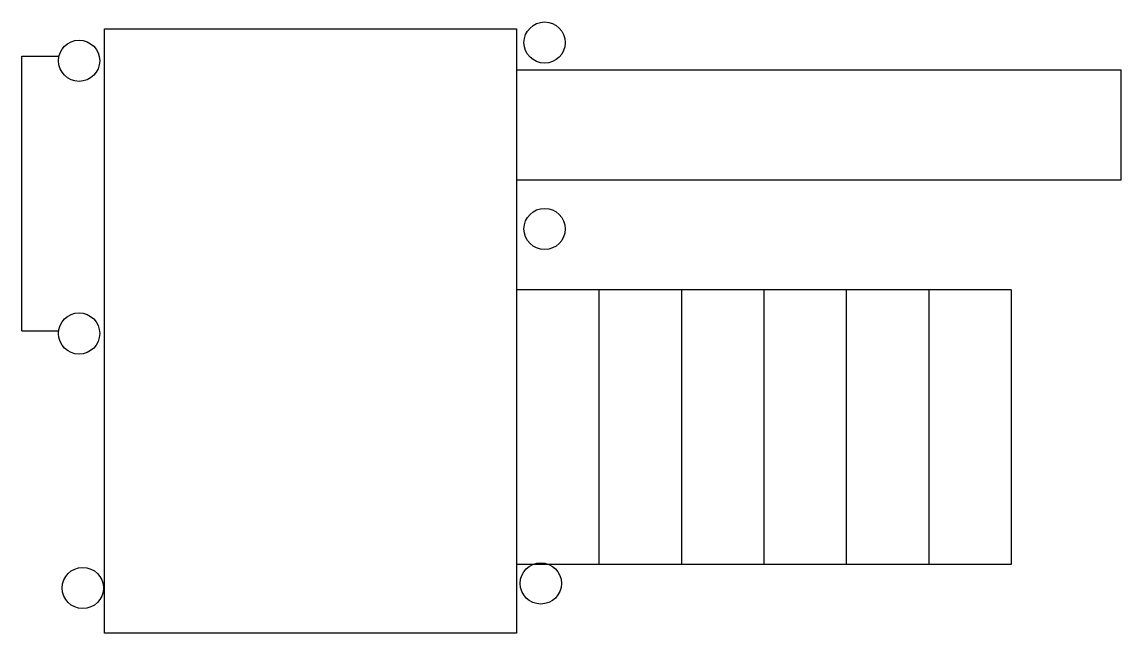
# Model space of a CAD drawing. Header units: millimetres. Extents: x 1475.52 to 1479.52, y 1327.13 to 1329.36.
import ezdxf

# ---------------------------------------------------------------- set-up
doc = ezdxf.new("R2010")
doc.units = ezdxf.units.MM
doc.header["$LTSCALE"] = 10
doc.layers.add('Playground', color=2, linetype='Continuous')

msp = doc.modelspace()

# ---------------------------------------------------------------- linework, layer by layer
at = {"layer": 'Playground'}
for p, q in [((1475.8154, 1329.3325), (1477.3154, 1329.3325)), ((1475.8154, 1327.1325), (1475.8154, 1329.3325)), ((1477.3154, 1329.3325), (1477.3154, 1327.1325)), ((1475.5154, 1328.2325), (1475.5154, 1329.2325)), ((1475.5154, 1329.2325), (1475.6501, 1329.2325)), ((1477.3154, 1329.1825), (1479.5154, 1329.1825)), ((1479.5154, 1328.7825), (1479.5154, 1329.1825)), ((1477.3154, 1328.7825), (1479.5154, 1328.7825)), ((1479.1154, 1328.3825), (1477.3154, 1328.3825)), ((1477.6154, 1328.3825), (1477.6154, 1327.3825)), ((1477.9154, 1328.3825), (1477.9154, 1327.3825)), ((1478.2154, 1328.3825), (1478.2154, 1327.3825)), ((1478.5154, 1328.3825), (1478.5154, 1327.3825)), ((1478.8154, 1328.3825), (1478.8154, 1327.3825)), ((1479.1154, 1328.3825), (1479.1154, 1327.3825)), ((1475.5154, 1328.2325), (1475.6489, 1328.2325)), ((1479.1154, 1327.3825), (1477.3154, 1327.3825)), ((1477.3154, 1327.1325), (1475.8154, 1327.1325))]:
    msp.add_line(p, q, dxfattribs=at)
for centre in [(1477.4174, 1329.2821), (1475.7233, 1329.2159), (1477.4174, 1328.6036), (1475.7233, 1328.223), (1475.7368, 1327.2964), (1477.4038, 1327.3129)]:
    msp.add_circle(centre, 0.075, dxfattribs=at)

doc.saveas('drawing.dxf')
